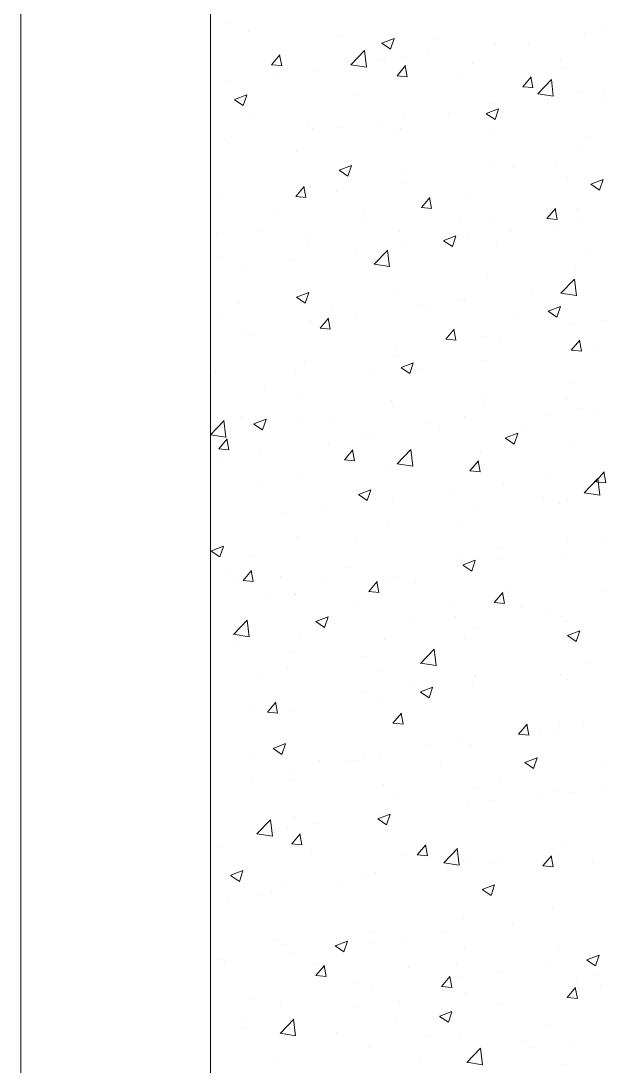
# Model space of a CAD drawing. Header units: millimetres. Extents: x 19632 to 183655, y 41319 to 69325.
# Drawn here: x 152298 to 153132, y 50810 to 52300 of the extents above; entities that cross this region are included whole.
import ezdxf

# ---------------------------------------------------------------- set-up
doc = ezdxf.new("R2010")
doc.units = ezdxf.units.MM
doc.header["$MEASUREMENT"] = 0
doc.linetypes.add('DASHED2', pattern=[0.375, 0.25, -0.125])
for name, color, linetype, lineweight in [('09-Arsiran', 8, 'Continuous', 5), ('DINDING', 1, 'Continuous', 20), ('Kabel', 2, 'DASHED2', 20)]:
    doc.layers.add(name, color=color, linetype=linetype, lineweight=lineweight)

# ---------------------------------------------------------------- blocks, each defined once
blk = doc.blocks.new('4')
at = {"color": 251, "true_color": 0x636466}
blk.add_line((288.8865, -21.1291), (288.8865, -25.0041), dxfattribs=at)
at = {"layer": '09-Arsiran', "color": 251, "linetype": 'Continuous', "true_color": 0x636466}
for p, q in [((288.9126, -22.2442), (288.9126, -22.2442)), ((288.9416, -22.2566), (288.9416, -22.2566)), ((289.4284, -22.2593), (289.4284, -22.2593)), ((289.4592, -22.2538), (289.4592, -22.2538)), ((289.0772, -22.2623), (289.0772, -22.2623)), ((289.1349, -22.2735), (289.1475, -22.282)), ((289.135, -22.2732), (289.1528, -22.2664)), ((289.1476, -22.282), (289.1527, -22.2666)), ((289.2128, -22.268), (289.2128, -22.268)), ((289.2988, -22.2749), (289.2988, -22.2749)), ((289.3001, -22.2756), (289.3001, -22.2756)), ((289.3484, -22.2737), (289.3484, -22.2737)), ((288.975, -22.3046), (288.9872, -22.29)), ((288.9898, -22.306), (288.9868, -22.2901)), ((288.9952, -22.2907), (288.9952, -22.2907)), ((289.0901, -22.3047), (289.1099, -22.284)), ((289.1127, -22.3082), (289.1098, -22.284)), ((289.2026, -22.2876), (289.2026, -22.2876)), ((288.975, -22.3046), (288.9902, -22.3059)), ((289.0901, -22.3045), (289.1127, -22.308)), ((289.1307, -22.2964), (289.1307, -22.2964)), ((289.139, -22.2959), (289.139, -22.2959)), ((289.1572, -22.3205), (289.1694, -22.3059)), ((289.172, -22.3219), (289.169, -22.306)), ((289.1697, -22.2934), (289.1697, -22.2934)), ((289.2663, -22.3021), (289.2663, -22.3021)), ((289.3945, -22.2983), (289.3945, -22.2983)), ((288.9786, -22.3171), (288.9786, -22.3171)), ((289.0378, -22.3125), (289.0378, -22.3125)), ((289.1572, -22.3205), (289.1724, -22.3219)), ((289.3394, -22.3365), (289.3516, -22.3219)), ((289.3542, -22.3379), (289.3512, -22.3219)), ((289.4019, -22.3079), (289.4019, -22.3079)), ((288.9095, -22.3287), (288.9095, -22.3287)), ((289.2464, -22.3237), (289.2464, -22.3237)), ((289.3394, -22.3365), (289.3545, -22.3378)), ((289.3612, -22.3467), (289.381, -22.3261)), ((289.3837, -22.3502), (289.3809, -22.3261)), ((288.9216, -22.3552), (288.9394, -22.3483)), ((288.9341, -22.3639), (288.9393, -22.3486)), ((289.0983, -22.3492), (289.0983, -22.3492)), ((289.3612, -22.3466), (289.3838, -22.3501)), ((289.4253, -22.3438), (289.4253, -22.3438)), ((289.456, -22.3456), (289.456, -22.3456)), ((288.9215, -22.3554), (288.9341, -22.3639)), ((289.297, -22.3601), (289.297, -22.3601)), ((289.3924, -22.354), (289.3924, -22.354)), ((289.4554, -22.3541), (289.4554, -22.3541)), ((288.9502, -22.3746), (288.9502, -22.3746)), ((289.1666, -22.378), (289.1666, -22.378)), ((289.232, -22.3751), (289.232, -22.3751)), ((289.2865, -22.3757), (289.2992, -22.3842)), ((289.2866, -22.3755), (289.3044, -22.3687)), ((289.2992, -22.3842), (289.3043, -22.3689)), ((289.3073, -22.3795), (289.3073, -22.3795)), ((288.8911, -22.3857), (288.8911, -22.3857)), ((289.0267, -22.3914), (289.0267, -22.3914)), ((289.0347, -22.397), (289.0347, -22.397)), ((289.0722, -22.3961), (289.0722, -22.3961)), ((289.1358, -22.3878), (289.1358, -22.3878)), ((289.1622, -22.3971), (289.1622, -22.3971)), ((289.1592, -22.4049), (289.1592, -22.4049)), ((289.2978, -22.4029), (289.2978, -22.4029)), ((289.4334, -22.4086), (289.4334, -22.4086)), ((288.9064, -22.4133), (288.9064, -22.4133)), ((288.9118, -22.4172), (288.9118, -22.4172)), ((289.011, -22.4304), (289.011, -22.4304)), ((289.4222, -22.4284), (289.4222, -22.4284)), ((289.0731, -22.4576), (289.0857, -22.4662)), ((289.0732, -22.4574), (289.091, -22.4506)), ((289.0858, -22.4662), (289.0909, -22.4508)), ((289.2939, -22.4447), (289.2939, -22.4447)), ((289.3255, -22.4542), (289.3255, -22.4542)), ((289.3891, -22.4458), (289.3891, -22.4458)), ((289.1635, -22.4625), (289.1635, -22.4625)), ((289.4043, -22.4684), (289.4043, -22.4684)), ((289.4382, -22.4778), (289.456, -22.4709)), ((289.4508, -22.4865), (289.4559, -22.4712)), ((289.0102, -22.4956), (289.0225, -22.481)), ((289.025, -22.497), (289.0221, -22.4811)), ((289.0316, -22.4816), (289.0316, -22.4816)), ((289.0689, -22.4879), (289.0689, -22.4879)), ((289.1651, -22.4753), (289.1651, -22.4753)), ((289.4381, -22.478), (289.4508, -22.4865)), ((288.9033, -22.4979), (288.9033, -22.4979)), ((289.0053, -22.4963), (289.0053, -22.4963)), ((289.0102, -22.4956), (289.0254, -22.497)), ((289.1924, -22.5116), (289.2047, -22.497)), ((289.2072, -22.513), (289.2043, -22.4971)), ((289.2562, -22.4938), (289.2562, -22.4938)), ((289.108, -22.5192), (289.108, -22.5192)), ((289.1924, -22.5116), (289.2076, -22.5129)), ((289.3746, -22.5275), (289.3868, -22.5129)), ((289.3894, -22.5289), (289.3865, -22.513)), ((289.4192, -22.513), (289.4192, -22.513)), ((288.9772, -22.5212), (288.9772, -22.5212)), ((289.1128, -22.5269), (289.1128, -22.5269)), ((289.2484, -22.5326), (289.2484, -22.5326)), ((289.2909, -22.5292), (289.2909, -22.5292)), ((289.3746, -22.5275), (289.3898, -22.5289)), ((289.4185, -22.5333), (289.4185, -22.5333)), ((288.8952, -22.5496), (288.8952, -22.5496)), ((288.9599, -22.5447), (288.9599, -22.5447)), ((289.1604, -22.5471), (289.1604, -22.5471)), ((289.3223, -22.546), (289.3223, -22.546)), ((289.384, -22.5384), (289.384, -22.5384)), ((289.0308, -22.5553), (289.0308, -22.5553)), ((289.1663, -22.561), (289.1663, -22.561)), ((289.2247, -22.5599), (289.2374, -22.5684)), ((289.2248, -22.5597), (289.2426, -22.5529)), ((289.2374, -22.5684), (289.2425, -22.5531)), ((289.2587, -22.5543), (289.2587, -22.5543)), ((289.0285, -22.5661), (289.0285, -22.5661)), ((289.0983, -22.5754), (289.0983, -22.5754)), ((289.1238, -22.5941), (289.1436, -22.5735)), ((289.1463, -22.5976), (289.1435, -22.5735)), ((289.3019, -22.5668), (289.3019, -22.5668)), ((289.4375, -22.5725), (289.4375, -22.5725)), ((288.9002, -22.5824), (288.9002, -22.5824)), ((289.0021, -22.5881), (289.0021, -22.5881)), ((289.1238, -22.594), (289.1463, -22.5975)), ((288.9385, -22.5965), (288.9385, -22.5965)), ((289.4161, -22.5975), (289.4161, -22.5975)), ((289.2878, -22.6138), (289.2878, -22.6138)), ((289.3938, -22.6199), (289.3938, -22.6199)), ((289.3949, -22.6362), (289.4147, -22.6155)), ((289.4174, -22.6397), (289.4146, -22.6156)), ((289.0114, -22.6416), (289.0292, -22.6348)), ((289.0239, -22.6504), (289.0291, -22.635)), ((289.1574, -22.6317), (289.1574, -22.6317)), ((289.3517, -22.6335), (289.3517, -22.6335)), ((289.3948, -22.636), (289.4174, -22.6396)), ((288.9267, -22.6503), (288.9267, -22.6503)), ((289.0113, -22.6418), (289.0239, -22.6504)), ((289.0254, -22.6507), (289.0254, -22.6507)), ((289.1919, -22.6545), (289.1919, -22.6545)), ((289.2457, -22.6454), (289.2457, -22.6454)), ((289.2555, -22.6461), (289.2555, -22.6461)), ((289.3764, -22.662), (289.3942, -22.6551)), ((289.389, -22.6707), (289.3941, -22.6553)), ((288.8971, -22.667), (288.8971, -22.667)), ((289.0623, -22.656), (289.0623, -22.656)), ((289.0975, -22.6708), (289.0975, -22.6708)), ((289.1978, -22.6618), (289.1978, -22.6618)), ((289.3334, -22.6675), (289.3334, -22.6675)), ((289.3763, -22.6622), (289.389, -22.6707)), ((289.0315, -22.6756), (289.0315, -22.6756)), ((289.0455, -22.6867), (289.0577, -22.6721)), ((289.0603, -22.6881), (289.0573, -22.6722)), ((289.413, -22.6821), (289.413, -22.6821)), ((289.4547, -22.6757), (289.4547, -22.6757)), ((288.9353, -22.6883), (288.9353, -22.6883)), ((288.9494, -22.6962), (288.9494, -22.6962)), ((289.0455, -22.6867), (289.0607, -22.688)), ((289.2277, -22.7026), (289.2399, -22.688)), ((289.2425, -22.704), (289.2395, -22.6881)), ((289.2847, -22.6983), (289.2847, -22.6983)), ((289.3065, -22.7011), (289.3065, -22.7011)), ((289.1543, -22.7162), (289.1543, -22.7162)), ((289.2277, -22.7026), (289.2428, -22.704)), ((289.4098, -22.7186), (289.4221, -22.704)), ((289.4246, -22.72), (289.4217, -22.7041)), ((289.4453, -22.7125), (289.4453, -22.7125)), ((289.1584, -22.7266), (289.1584, -22.7266)), ((289.4098, -22.7186), (289.425, -22.7199)), ((289.0223, -22.7353), (289.0223, -22.7353)), ((289.1629, -22.7441), (289.1756, -22.7526)), ((289.163, -22.7439), (289.1808, -22.7371)), ((289.1756, -22.7526), (289.1807, -22.7373)), ((289.1887, -22.7463), (289.1887, -22.7463)), ((289.2849, -22.7337), (289.2849, -22.7337)), ((288.894, -22.7515), (288.894, -22.7515)), ((289.0103, -22.752), (289.0103, -22.752)), ((289.1251, -22.7547), (289.1251, -22.7547)), ((288.9647, -22.7758), (288.9647, -22.7758)), ((289.4099, -22.7666), (289.4099, -22.7666)), ((289.0128, -22.7858), (289.0128, -22.7858)), ((289.1484, -22.7916), (289.1484, -22.7916)), ((289.2816, -22.7829), (289.2816, -22.7829)), ((289.4035, -22.79), (289.4035, -22.79)), ((289.1512, -22.8008), (289.1512, -22.8008)), ((289.284, -22.7973), (289.284, -22.7973)), ((289.4196, -22.803), (289.4196, -22.803)), ((289.4421, -22.8043), (289.4421, -22.8043)), ((288.8865, -22.8414), (288.9062, -22.8209)), ((288.9089, -22.8451), (288.9061, -22.8209)), ((288.9308, -22.8142), (288.9308, -22.8142)), ((288.9496, -22.8258), (288.9674, -22.819)), ((288.9621, -22.8345), (288.9673, -22.8192)), ((289.0193, -22.8198), (289.0193, -22.8198)), ((289.0663, -22.8199), (289.0663, -22.8199)), ((289.2554, -22.8155), (289.2554, -22.8155)), ((289.3785, -22.8127), (289.3785, -22.8127)), ((288.891, -22.8361), (288.891, -22.8361)), ((288.9495, -22.826), (288.9621, -22.8345)), ((289.2019, -22.8257), (289.2019, -22.8257)), ((289.2181, -22.8338), (289.2181, -22.8338)), ((289.3375, -22.8314), (289.3375, -22.8314)), ((288.8865, -22.8415), (288.9089, -22.8449)), ((288.8985, -22.8618), (288.9108, -22.8472)), ((288.9133, -22.8632), (288.9104, -22.8473)), ((289.1073, -22.8409), (289.1073, -22.8409)), ((289.1219, -22.8465), (289.1219, -22.8465)), ((289.3145, -22.8464), (289.3272, -22.8549)), ((289.3146, -22.8461), (289.3324, -22.8393)), ((289.3272, -22.8549), (289.3323, -22.8395)), ((289.4068, -22.8512), (289.4068, -22.8512)), ((288.8985, -22.8618), (288.9137, -22.8631)), ((288.9591, -22.8663), (288.9591, -22.8663)), ((289.0583, -22.8549), (289.0583, -22.8549)), ((289.0807, -22.8777), (289.093, -22.8632)), ((289.0955, -22.8792), (289.0926, -22.8632)), ((289.1575, -22.8836), (289.1773, -22.863)), ((289.18, -22.8871), (289.1772, -22.863)), ((289.2785, -22.8674), (289.2785, -22.8674)), ((288.8979, -22.876), (288.8979, -22.876)), ((289.0807, -22.8778), (289.0959, -22.8791)), ((289.2629, -22.8937), (289.2751, -22.8791)), ((289.2777, -22.8951), (289.2748, -22.8792)), ((289.1481, -22.8853), (289.1481, -22.8853)), ((289.1574, -22.8835), (289.18, -22.887)), ((289.2629, -22.8937), (289.2781, -22.895)), ((289.4451, -22.9096), (289.4573, -22.895)), ((289.4599, -22.911), (289.4569, -22.8951)), ((289.0162, -22.9044), (289.0162, -22.9044)), ((289.3116, -22.9129), (289.3116, -22.9129)), ((289.3752, -22.9045), (289.3752, -22.9045)), ((289.4286, -22.9256), (289.4484, -22.905)), ((289.4451, -22.9096), (289.4603, -22.911)), ((289.4511, -22.9291), (289.4483, -22.905)), ((288.8879, -22.9206), (288.8879, -22.9206)), ((288.9623, -22.9149), (288.9623, -22.9149)), ((289.0978, -22.9207), (289.0978, -22.9207)), ((289.1011, -22.9283), (289.1138, -22.9368)), ((289.1012, -22.9281), (289.119, -22.9212)), ((289.1138, -22.9368), (289.1189, -22.9215)), ((289.2334, -22.9264), (289.2334, -22.9264)), ((289.4285, -22.9255), (289.4511, -22.929)), ((289.1512, -22.934), (289.1512, -22.934)), ((289.369, -22.9321), (289.369, -22.9321)), ((289.393, -22.9416), (289.393, -22.9416)), ((289.4037, -22.9357), (289.4037, -22.9357)), ((288.9914, -22.9551), (288.9914, -22.9551)), ((289.055, -22.9467), (289.055, -22.9467)), ((289.2754, -22.952), (289.2754, -22.952)), ((289.145, -22.9699), (289.145, -22.9699)), ((289.2449, -22.967), (289.2449, -22.967)), ((289.0131, -22.9889), (289.0131, -22.9889)), ((288.8878, -23.01), (288.9056, -23.0032)), ((288.9003, -23.0187), (288.9055, -23.0034)), ((289.0968, -22.9924), (289.0968, -22.9924)), ((289.4046, -22.992), (289.4046, -22.992)), ((289.4539, -22.9974), (289.4539, -22.9974)), ((288.8877, -23.0102), (288.9003, -23.0187)), ((288.9487, -23.0179), (288.9487, -23.0179)), ((289.2448, -23.0131), (289.2448, -23.0131)), ((289.3084, -23.0047), (289.3084, -23.0047)), ((289.0844, -23.0342), (289.0844, -23.0342)), ((289.2527, -23.0305), (289.2654, -23.0391)), ((289.2528, -23.0303), (289.2706, -23.0235)), ((289.2654, -23.0391), (289.2705, -23.0237)), ((289.3058, -23.0228), (289.3058, -23.0228)), ((289.4006, -23.0203), (289.4006, -23.0203)), ((288.9128, -23.0447), (288.9128, -23.0447)), ((288.9338, -23.0529), (288.946, -23.0383)), ((288.9486, -23.0543), (288.9456, -23.0384)), ((288.9882, -23.0469), (288.9882, -23.0469)), ((289.1577, -23.0482), (289.1577, -23.0482)), ((289.2723, -23.0365), (289.2723, -23.0365)), ((288.9246, -23.0552), (288.9246, -23.0552)), ((288.9338, -23.0529), (288.949, -23.0542)), ((289.0484, -23.0505), (289.0484, -23.0505)), ((289.116, -23.0688), (289.1282, -23.0542)), ((289.1308, -23.0702), (289.1278, -23.0543)), ((289.1419, -23.0544), (289.1419, -23.0544)), ((289.184, -23.0562), (289.184, -23.0562)), ((289.3196, -23.0619), (289.3196, -23.0619)), ((288.9664, -23.0788), (288.9664, -23.0788)), ((289.0095, -23.0736), (289.0095, -23.0736)), ((289.01, -23.0735), (289.01, -23.0735)), ((289.116, -23.0688), (289.1311, -23.0701)), ((289.2981, -23.0847), (289.3104, -23.0701)), ((289.3129, -23.0862), (289.31, -23.0702)), ((289.4552, -23.0676), (289.4552, -23.0676)), ((289.1019, -23.0846), (289.1019, -23.0846)), ((289.2375, -23.0903), (289.2375, -23.0903)), ((289.2981, -23.0848), (289.3133, -23.0861)), ((289.3378, -23.0922), (289.3378, -23.0922)), ((288.9201, -23.131), (288.9399, -23.1104)), ((288.9426, -23.1345), (288.9398, -23.1104)), ((289.0394, -23.1123), (289.0572, -23.1054)), ((289.052, -23.121), (289.0571, -23.1056)), ((289.2416, -23.1049), (289.2416, -23.1049)), ((289.3731, -23.096), (289.3731, -23.096)), ((289.3975, -23.1048), (289.3975, -23.1048)), ((289.0393, -23.1125), (289.052, -23.121)), ((289.178, -23.1133), (289.178, -23.1133)), ((289.2692, -23.1211), (289.2692, -23.1211)), ((289.4028, -23.1117), (289.4028, -23.1117)), ((289.4044, -23.1326), (289.4222, -23.1258)), ((288.92, -23.1309), (288.9426, -23.1344)), ((289.0176, -23.1344), (289.0176, -23.1344)), ((289.1388, -23.139), (289.1388, -23.139)), ((289.2547, -23.1371), (289.2547, -23.1371)), ((289.4044, -23.1328), (289.417, -23.1413)), ((289.417, -23.1413), (289.4221, -23.126)), ((288.9214, -23.147), (288.9214, -23.147)), ((289.1912, -23.1731), (289.2109, -23.1524)), ((289.2137, -23.1766), (289.2109, -23.1525)), ((289.0069, -23.158), (289.0069, -23.158)), ((289.1065, -23.1625), (289.1065, -23.1625)), ((289.4314, -23.1713), (289.4314, -23.1713)), ((288.9979, -23.1796), (288.9979, -23.1796)), ((289.1334, -23.1853), (289.1334, -23.1853)), ((289.1911, -23.1729), (289.2137, -23.1764)), ((288.9584, -23.1879), (288.9584, -23.1879)), ((289.269, -23.191), (289.269, -23.191)), ((289.271, -23.1924), (289.271, -23.1924)), ((289.3944, -23.1894), (289.3944, -23.1894)), ((289.4046, -23.1968), (289.4046, -23.1968)), ((289.1112, -23.2134), (289.1112, -23.2134)), ((289.1748, -23.2051), (289.1748, -23.2051)), ((289.1909, -23.2147), (289.2036, -23.2233)), ((289.191, -23.2145), (289.2088, -23.2077)), ((289.2036, -23.2233), (289.2087, -23.2079)), ((289.2662, -23.2057), (289.2662, -23.2057)), ((288.969, -23.2439), (288.9813, -23.2293)), ((288.9838, -23.2453), (288.9809, -23.2294)), ((289.1357, -23.2235), (289.1357, -23.2235)), ((288.9508, -23.2346), (288.9508, -23.2346)), ((288.969, -23.2439), (288.9842, -23.2453)), ((289.0038, -23.2426), (289.0038, -23.2426)), ((289.1512, -23.2599), (289.1635, -23.2453)), ((289.166, -23.2613), (289.1631, -23.2454)), ((289.1512, -23.2599), (289.1664, -23.2612)), ((289.3334, -23.2758), (289.3456, -23.2612)), ((289.3482, -23.2772), (289.3452, -23.2613)), ((289.3334, -23.2758), (289.3486, -23.2771)), ((289.3646, -23.2715), (289.3646, -23.2715)), ((289.3914, -23.274), (289.3914, -23.274)), ((289.3923, -23.2632), (289.3923, -23.2632)), ((289.4282, -23.2631), (289.4282, -23.2631)), ((288.9776, -23.2964), (288.9954, -23.2896)), ((288.9902, -23.3052), (288.9953, -23.2898)), ((289.2042, -23.2926), (289.2042, -23.2926)), ((289.2442, -23.2886), (289.2442, -23.2886)), ((289.2631, -23.2902), (289.2631, -23.2902)), ((288.9775, -23.2967), (288.9902, -23.3052)), ((289.108, -23.3052), (289.108, -23.3052)), ((288.9484, -23.3094), (288.9484, -23.3094)), ((289.0444, -23.3136), (289.0444, -23.3136)), ((289.084, -23.3151), (289.084, -23.3151)), ((289.096, -23.3141), (289.096, -23.3141)), ((289.1327, -23.3081), (289.1327, -23.3081)), ((289.2196, -23.3208), (289.2196, -23.3208)), ((289.3425, -23.317), (289.3552, -23.3255)), ((289.3426, -23.3168), (289.3604, -23.31)), ((289.3552, -23.3255), (289.3603, -23.3102)), ((289.4532, -23.319), (289.4532, -23.319)), ((289.0007, -23.3271), (289.0007, -23.3271)), ((289.3552, -23.3265), (289.3552, -23.3265)), ((288.9479, -23.3395), (288.9479, -23.3395)), ((289.0019, -23.3435), (289.0019, -23.3435)), ((289.1375, -23.3492), (289.1375, -23.3492)), ((289.305, -23.3444), (289.305, -23.3444)), ((289.4575, -23.3506), (289.4575, -23.3506)), ((289.2731, -23.3549), (289.2731, -23.3549)), ((289.3613, -23.3633), (289.3613, -23.3633)), ((289.3883, -23.3585), (289.3883, -23.3585)), ((289.4087, -23.3607), (289.4087, -23.3607)), ((289.1569, -23.3698), (289.1569, -23.3698)), ((289.26, -23.3748), (289.26, -23.3748)), ((289.2977, -23.3716), (289.2977, -23.3716)), ((289.0088, -23.3953), (289.0088, -23.3953)), ((289.1292, -23.3987), (289.147, -23.3919)), ((289.1296, -23.3927), (289.1296, -23.3927)), ((289.1373, -23.3928), (289.1373, -23.3928)), ((289.1418, -23.4074), (289.1469, -23.3921)), ((288.9538, -23.4205), (288.9735, -23.3999)), ((288.9763, -23.424), (288.9735, -23.3999)), ((288.9775, -23.4138), (288.9775, -23.4138)), ((288.9976, -23.4117), (288.9976, -23.4117)), ((289.0411, -23.4054), (289.0411, -23.4054)), ((289.1291, -23.3989), (289.1418, -23.4074)), ((288.9537, -23.4204), (288.9763, -23.4239)), ((289.0043, -23.435), (289.0165, -23.4204)), ((289.0191, -23.4364), (289.0161, -23.4205)), ((288.8979, -23.4385), (288.8979, -23.4385)), ((289.0043, -23.435), (289.0194, -23.4363)), ((289.0334, -23.4442), (289.0334, -23.4442)), ((289.1864, -23.4509), (289.1987, -23.4363)), ((289.2012, -23.4523), (289.1983, -23.4364)), ((289.2248, -23.4625), (289.2446, -23.4419)), ((289.2474, -23.466), (289.2445, -23.4419)), ((289.3852, -23.4431), (289.3852, -23.4431)), ((289.402, -23.4333), (289.402, -23.4333)), ((289.169, -23.4499), (289.169, -23.4499)), ((289.1864, -23.4509), (289.2016, -23.4523)), ((289.2539, -23.4587), (289.2539, -23.4587)), ((289.2569, -23.4593), (289.2569, -23.4593)), ((289.3046, -23.4557), (289.3046, -23.4557)), ((289.3686, -23.4669), (289.3809, -23.4523)), ((289.3834, -23.4683), (289.3805, -23.4523)), ((289.3907, -23.4508), (289.3907, -23.4508)), ((288.9158, -23.4806), (288.9336, -23.4738)), ((288.9284, -23.4894), (288.9335, -23.474)), ((289.2248, -23.4624), (289.2474, -23.4659)), ((289.2309, -23.4718), (289.2309, -23.4718)), ((289.2945, -23.4635), (289.2945, -23.4635)), ((289.3686, -23.4669), (289.3838, -23.4682)), ((289.4402, -23.4614), (289.4402, -23.4614)), ((288.9157, -23.4808), (288.9284, -23.4894)), ((289.1058, -23.4842), (289.1058, -23.4842)), ((289.1265, -23.4772), (289.1265, -23.4772)), ((288.9945, -23.4963), (288.9945, -23.4963)), ((289.0705, -23.4929), (289.0705, -23.4929)), ((289.2807, -23.5012), (289.2934, -23.5097)), ((289.2808, -23.501), (289.2986, -23.4942)), ((289.2934, -23.5097), (289.2985, -23.4944)), ((288.9107, -23.514), (288.9107, -23.514)), ((288.9577, -23.5096), (288.9577, -23.5096)), ((288.9743, -23.5056), (288.9743, -23.5056)), ((289.3821, -23.5276), (289.3821, -23.5276)), ((289.2538, -23.5439), (289.2538, -23.5439)), ((289.1234, -23.5618), (289.1234, -23.5618)), ((289.2277, -23.5636), (289.2277, -23.5636)), ((289.3239, -23.551), (289.3239, -23.551)), ((288.984, -23.574), (288.984, -23.574)), ((289.0674, -23.5829), (289.0852, -23.5761)), ((289.08, -23.5916), (289.0851, -23.5763)), ((289.1196, -23.5797), (289.1196, -23.5797)), ((289.1641, -23.572), (289.1641, -23.572)), ((288.9915, -23.5808), (288.9915, -23.5808)), ((289.0037, -23.5931), (289.0037, -23.5931)), ((289.0673, -23.5831), (289.08, -23.5916)), ((289.2552, -23.5855), (289.2552, -23.5855)), ((289.3908, -23.5912), (289.3908, -23.5912)), ((289.3916, -23.5849), (289.3916, -23.5849)), ((288.902, -23.6024), (288.902, -23.6024)), ((288.9075, -23.6058), (288.9075, -23.6058)), ((289.0375, -23.6081), (289.0375, -23.6081)), ((289.2434, -23.6103), (289.2434, -23.6103)), ((289.4324, -23.6035), (289.445, -23.612)), ((289.4325, -23.6032), (289.4502, -23.5964)), ((289.445, -23.612), (289.4502, -23.5966)), ((289.0395, -23.626), (289.0518, -23.6114)), ((289.0395, -23.626), (289.0547, -23.6274)), ((289.0543, -23.6274), (289.0514, -23.6115)), ((289.1731, -23.6138), (289.1731, -23.6138)), ((289.3087, -23.6196), (289.3087, -23.6196)), ((289.379, -23.6122), (289.379, -23.6122)), ((289.4443, -23.6253), (289.4443, -23.6253)), ((289.0953, -23.6357), (289.0953, -23.6357)), ((289.2217, -23.642), (289.2339, -23.6274)), ((289.2365, -23.6434), (289.2335, -23.6275)), ((289.2507, -23.6284), (289.2507, -23.6284)), ((289.4175, -23.63), (289.4175, -23.63)), ((289.4524, -23.6406), (289.4524, -23.6406)), ((289.1203, -23.6463), (289.1203, -23.6463)), ((289.2217, -23.642), (289.2369, -23.6433)), ((289.2571, -23.6512), (289.2571, -23.6512)), ((289.4039, -23.6579), (289.4161, -23.6433)), ((289.4187, -23.6593), (289.4157, -23.6434)), ((288.9472, -23.6611), (288.9472, -23.6611)), ((288.9884, -23.6654), (288.9884, -23.6654)), ((289.1609, -23.6638), (289.1609, -23.6638)), ((289.3043, -23.6661), (289.3043, -23.6661)), ((289.4039, -23.6579), (289.4191, -23.6593)), ((289.0973, -23.6722), (289.0973, -23.6722)), ((289.2189, -23.6854), (289.2316, -23.6939)), ((289.219, -23.6852), (289.2368, -23.6783)), ((289.2316, -23.6939), (289.2367, -23.6786)), ((288.9369, -23.6933), (288.9369, -23.6933)), ((288.9874, -23.71), (289.0072, -23.6893)), ((289.01, -23.7135), (289.0071, -23.6893)), ((289.1562, -23.6915), (289.1562, -23.6915)), ((289.3759, -23.6967), (289.3759, -23.6967)), ((288.9335, -23.7031), (288.9335, -23.7031)), ((288.9874, -23.7098), (289.01, -23.7133)), ((289.008, -23.7169), (289.008, -23.7169)), ((289.069, -23.7088), (289.069, -23.7088)), ((289.2046, -23.7146), (289.2046, -23.7146)), ((289.2476, -23.713), (289.2476, -23.713)), ((289.1172, -23.7309), (289.1172, -23.7309)), ((289.2585, -23.752), (289.2783, -23.7314)), ((289.281, -23.7555), (289.2782, -23.7314)), ((289.3402, -23.7203), (289.3402, -23.7203)), ((289.3507, -23.7302), (289.3507, -23.7302)), ((289.4143, -23.7218), (289.4143, -23.7218)), ((288.9853, -23.7499), (288.9853, -23.7499)), ((289.1903, -23.7513), (289.1903, -23.7513)), ((289.2585, -23.7519), (289.281, -23.7554)), ((289.4013, -23.7549), (289.4013, -23.7549))]:
    blk.add_line(p, q, dxfattribs=at)
at = {"layer": 'DINDING', "color": 251, "linetype": 'Continuous', "true_color": 0x636466, "transparency": 33554687}
for p, q in [((288.6115, -25.2041), (288.6115, -20.4291)), ((288.8865, -25.0041), (288.8865, -21.1291))]:
    blk.add_line(p, q, dxfattribs=at)
blk = doc.blocks.new('SASA3211')
at = {"layer": 'Kabel'}
blk.add_blockref('4', (805341.7735, 113033.2681), dxfattribs=at)

msp = doc.modelspace()

# ---------------------------------------------------------------- block references
at = {"xscale": 982.534900105011, "yscale": 982.534900105011, "zscale": 982.534900105011}
msp.add_blockref('SASA3211', (-791407671.8, -110984978.7), dxfattribs=at)

doc.saveas('drawing.dxf')
